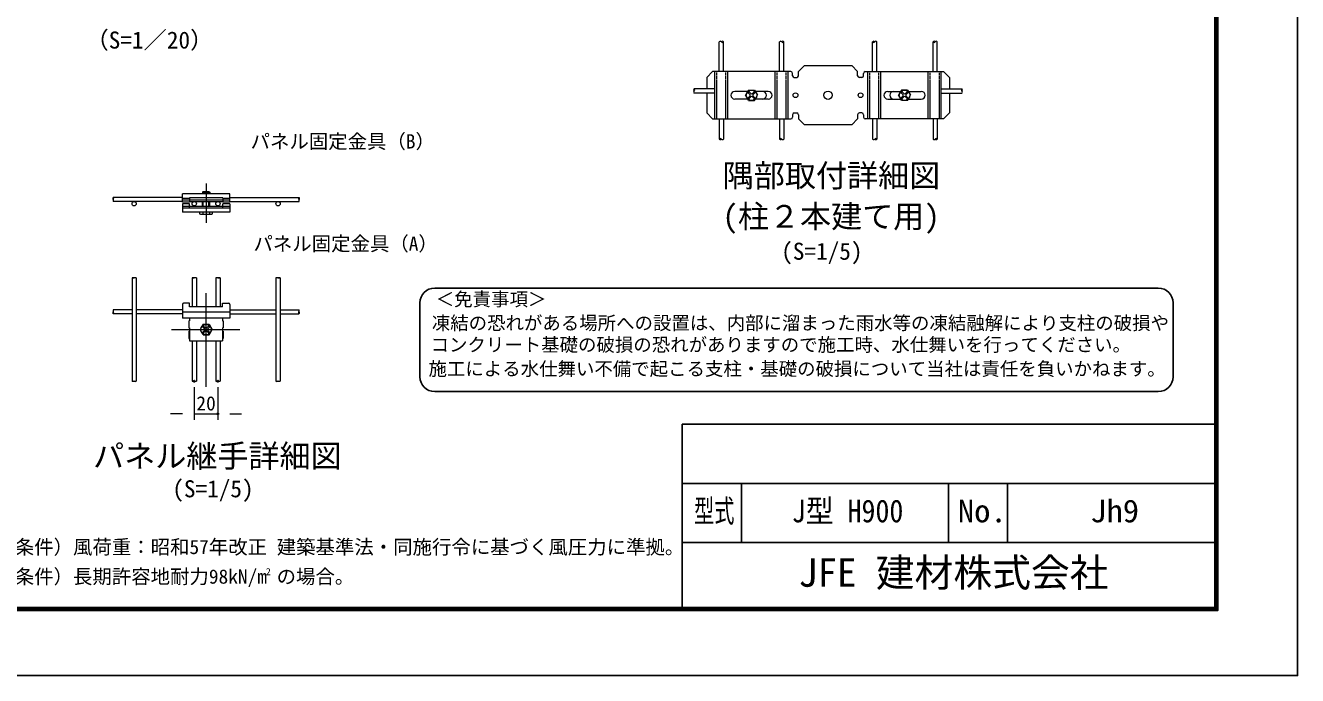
# Model space of a CAD drawing. Units: millimetres, scale not verified, with parts at other scales. Extents: x -4200 to 4200, y -2970 to 2970.
# Drawn here: x -100 to 4200, y -2970 to -771 of the extents above; entities that cross this region are included whole.
import ezdxf
from ezdxf.enums import TextEntityAlignment as Align

# ---------------------------------------------------------------- set-up
doc = ezdxf.new("R2010")
doc.units = ezdxf.units.MM
doc.header["$LTSCALE"] = 10
doc.header["$PDMODE"] = 32
doc.header["$PDSIZE"] = 5
doc.linetypes.add('USER1', pattern=[50.8, 31.75, -6.35, 6.35, -6.35])
doc.linetypes.add('USER2', pattern=[0.375, 0.25, -0.125])
for name, color, linetype, lineweight in [('0-0_D-TTL-TXT', 7, 'Continuous', 25), ('0-3_D-STR-DIM', 7, 'Continuous', 13), ('0-4_D-STR3', 3, 'Continuous', 13), ('0-5_D-BMK', 2, 'USER1', 13), ('0-7_D-STR2', 7, 'Continuous', 13), ('0-B_D-STR-TXT', 7, 'Continuous', 13), ('0-C_D-TTL', 7, 'Continuous', 25)]:
    doc.layers.add(name, color=color, linetype=linetype, lineweight=lineweight)
doc.layers.add('0-A_Defpoints', color=7, linetype='Continuous')
doc.styles.add('ＭＳ ゴシック', font='')
doc.styles.get('ＭＳ ゴシック').set_extended_font_data('MS Gothic')

msp = doc.modelspace()

# ---------------------------------------------------------------- linework, layer by layer
at = {"layer": '0-0_D-TTL-TXT', "color": 2}
for p, q in [((3729.16, -1659.45), (1283.61, -1659.45)), ((1233.61, -1709.45), (1233.61, -1959.45)), ((3779.16, -1959.45), (3779.16, -1709.45)), ((1283.61, -2009.45), (3729.16, -2009.45))]:
    msp.add_line(p, q, dxfattribs=at)
for centre, start, end in [((1283.61, -1709.45), 90, 180), ((3729.16, -1709.45), 0, 90), ((1283.61, -1959.45), 180, 270), ((3729.16, -1959.45), 270, 0)]:
    msp.add_arc(centre, 50, start, end, dxfattribs=at)
at = {"layer": '0-3_D-STR-DIM'}
for p, q in [((470.82, -1994.52), (470.82, -2104.77)), ((550.81, -1994.52), (550.81, -2104.77)), ((430.82, -2084.77), (390.82, -2084.77)), ((470.82, -2084.77), (550.81, -2084.77)), ((590.81, -2084.77), (630.81, -2084.77))]:
    msp.add_line(p, q, dxfattribs=at)
at = {"layer": '0-4_D-STR3'}
for p, q in [((2223.06, -927.32), (2203.06, -947.32)), ((2487.06, -927.32), (2223.06, -927.32)), ((2230.43, -1087.32), (2230.43, -927.32)), ((2274.43, -1087.32), (2274.43, -927.32)), ((2434.43, -1087.32), (2434.43, -927.32)), ((2478.43, -1087.32), (2478.43, -927.32)), ((2493.06, -941.32), (2493.06, -933.32)), ((2533.06, -907.32), (2513.06, -927.32)), ((2513.06, -941.32), (2513.06, -927.32)), ((2533.06, -907.32), (2693.06, -907.32)), ((2693.06, -907.32), (2713.06, -927.32)), ((2713.06, -941.32), (2713.06, -927.32)), ((2733.06, -941.32), (2733.06, -933.32)), ((2739.06, -927.32), (3003.06, -927.32)), ((2747.69, -1087.32), (2747.69, -927.32)), ((2791.69, -1087.32), (2791.69, -927.32)), ((2951.69, -1087.32), (2951.69, -927.32)), ((2995.69, -1087.32), (2995.69, -927.32)), ((3003.06, -927.32), (3023.06, -947.32)), ((2203.06, -947.32), (2203.06, -986.12)), ((2499.06, -947.32), (2507.06, -947.32)), ((2727.06, -947.32), (2719.06, -947.32)), ((3023.06, -947.32), (3023.06, -986.12)), ((2203.06, -1000.52), (2203.06, -1067.32)), ((2341.58, -994.32), (2297.83, -994.32)), ((2341.58, -1020.32), (2297.83, -1020.32)), ((2344.26, -989.66), (2334.07, -1007.32)), ((2344.27, -1024.98), (2334.07, -1007.32)), ((2343.15, -998.83), (2348.8, -1004.49)), ((2343.15, -1015.81), (2348.8, -1010.15)), ((2344.26, -989.66), (2364.65, -989.66)), ((2344.27, -1024.98), (2364.65, -1024.98)), ((2345.97, -996.01), (2351.63, -1001.66)), ((2345.97, -1018.63), (2351.63, -1012.98)), ((2362.94, -996.01), (2357.29, -1001.66)), ((2362.94, -1018.63), (2357.29, -1012.98)), ((2365.77, -998.83), (2360.12, -1004.49)), ((2365.77, -1015.81), (2360.12, -1010.15)), ((2364.65, -989.66), (2374.85, -1007.32)), ((2364.65, -1024.98), (2374.85, -1007.32)), ((2411.03, -994.32), (2367.34, -994.32)), ((2411.03, -1020.32), (2367.34, -1020.32)), ((2815.09, -994.32), (2858.78, -994.32)), ((2815.09, -1020.32), (2858.78, -1020.32)), ((2861.47, -989.66), (2851.27, -1007.32)), ((2861.47, -1024.98), (2851.27, -1007.32)), ((2860.35, -998.83), (2866, -1004.49)), ((2860.35, -1015.81), (2866, -1010.15)), ((2881.86, -989.66), (2861.47, -989.66)), ((2881.86, -1024.98), (2861.47, -1024.98)), ((2863.18, -996.01), (2868.83, -1001.66)), ((2863.18, -1018.63), (2868.83, -1012.98)), ((2880.15, -996.01), (2874.49, -1001.66)), ((2880.15, -1018.63), (2874.49, -1012.98)), ((2882.98, -998.83), (2877.32, -1004.49)), ((2882.98, -1015.81), (2877.32, -1010.15)), ((2881.86, -989.66), (2892.05, -1007.32)), ((2881.86, -1024.98), (2892.05, -1007.32)), ((2884.54, -994.32), (2928.29, -994.32)), ((2884.54, -1020.32), (2928.29, -1020.32)), ((3023.06, -1000.52), (3023.06, -1067.32)), ((2223.06, -1087.32), (2203.06, -1067.32)), ((2493.06, -1073.32), (2493.06, -1081.32)), ((2499.06, -1067.32), (2507.06, -1067.32)), ((2513.06, -1073.32), (2513.06, -1087.32)), ((2713.06, -1073.32), (2713.06, -1087.32)), ((2727.06, -1067.32), (2719.06, -1067.32)), ((2733.06, -1073.32), (2733.06, -1081.32)), ((3023.06, -1067.32), (3003.06, -1087.32)), ((2223.06, -1087.32), (2487.06, -1087.32)), ((2533.06, -1107.32), (2513.06, -1087.32)), ((2693.06, -1107.32), (2533.06, -1107.32)), ((2693.06, -1107.32), (2713.06, -1087.32)), ((3003.06, -1087.32), (2739.06, -1087.32)), ((501.24, -1332.49), (501.24, -1341.31)), ((501.24, -1332.49), (520.64, -1332.49)), ((520.64, -1332.49), (520.64, -1341.31)), ((520.64, -1332.49), (523.07, -1334.91)), ((590.94, -1341.13), (430.94, -1341.13)), ((430.94, -1369.13), (430.94, -1341.13)), ((430.94, -1355.13), (454.94, -1355.13)), ((430.94, -1361.13), (590.94, -1361.13)), ((454.94, -1369.13), (430.94, -1369.13)), ((454.94, -1374.34), (430.94, -1374.34)), ((430.94, -1374.34), (430.94, -1402.34)), ((566.94, -1354.22), (454.94, -1354.22)), ((454.94, -1354.22), (454.94, -1369.13)), ((454.94, -1389.25), (454.94, -1374.34)), ((498.82, -1334.91), (498.82, -1341.31)), ((498.82, -1382.34), (498.82, -1367.13)), ((501.24, -1382.34), (501.24, -1367.13)), ((520.64, -1382.34), (520.64, -1367.13)), ((523.07, -1334.91), (523.07, -1341.31)), ((523.07, -1382.34), (523.07, -1367.13)), ((566.94, -1354.22), (566.94, -1369.13)), ((566.94, -1355.13), (590.94, -1355.13)), ((590.94, -1369.13), (566.94, -1369.13)), ((590.94, -1374.34), (566.94, -1374.34)), ((566.94, -1389.25), (566.94, -1374.34)), ((590.94, -1369.13), (590.94, -1341.13)), ((590.94, -1374.34), (590.94, -1402.34)), ((430.94, -1382.34), (566.94, -1382.34)), ((430.94, -1388.34), (454.94, -1388.34)), ((590.94, -1402.34), (430.94, -1402.34)), ((566.94, -1389.25), (454.94, -1389.25)), ((488.92, -1402.34), (488.92, -1407.96)), ((494.42, -1409.43), (527.46, -1409.43)), ((499.93, -1402.34), (499.93, -1407.96)), ((521.96, -1402.34), (521.96, -1407.96)), ((532.97, -1407.96), (532.97, -1402.34)), ((566.94, -1382.34), (590.94, -1382.34)), ((566.94, -1388.34), (590.94, -1388.34)), ((430.81, -1714.63), (430.81, -1761.76)), ((454.81, -1710.63), (434.81, -1710.63)), ((454.81, -1722.79), (454.81, -1710.63)), ((566.81, -1710.63), (586.81, -1710.63)), ((566.81, -1722.79), (566.81, -1710.63)), ((590.81, -1714.63), (590.81, -1761.76)), ((430.81, -1739.76), (590.81, -1739.76)), ((590.81, -1761.76), (430.81, -1761.76)), ((566.81, -1722.79), (454.81, -1722.79)), ((454.81, -1761.76), (454.81, -1769.76)), ((566.81, -1761.76), (566.81, -1769.76)), ((452.81, -1769.76), (454.81, -1769.76)), ((452.81, -1769.76), (452.81, -1793.76)), ((452.81, -1793.76), (454.81, -1793.76)), ((452.81, -1805.76), (454.81, -1805.76)), ((452.81, -1805.76), (452.81, -1829.76)), ((454.81, -1793.76), (454.81, -1837.76)), ((500.62, -1782.11), (490.43, -1799.76)), ((500.62, -1817.42), (490.43, -1799.76)), ((499.5, -1791.28), (505.16, -1796.94)), ((499.5, -1808.25), (505.16, -1802.59)), ((500.62, -1782.11), (521.01, -1782.11)), ((502.33, -1788.45), (507.99, -1794.11)), ((502.33, -1811.08), (507.99, -1805.42)), ((519.3, -1788.45), (513.64, -1794.11)), ((519.3, -1811.08), (513.64, -1805.42)), ((522.13, -1791.28), (516.47, -1796.94)), ((522.13, -1808.25), (516.47, -1802.59)), ((521.01, -1782.11), (531.2, -1799.76)), ((566.81, -1769.76), (568.81, -1769.76)), ((566.81, -1793.76), (568.81, -1793.76)), ((566.81, -1793.76), (566.81, -1837.76)), ((566.81, -1805.76), (568.81, -1805.76)), ((568.81, -1769.76), (568.81, -1793.76)), ((568.81, -1805.76), (568.81, -1829.76)), ((452.81, -1829.76), (454.81, -1829.76)), ((454.81, -1837.76), (566.81, -1837.76)), ((566.81, -1829.76), (568.81, -1829.76))]:
    msp.add_line(p, q, dxfattribs=at)
at = {"layer": '0-4_D-STR3', "linetype": 'USER2'}
for p, q in [((2236.83, -1087.32), (2236.83, -927.32)), ((2268.03, -1087.32), (2268.03, -927.32)), ((2440.83, -1087.32), (2440.83, -927.32)), ((2472.03, -1087.32), (2472.03, -927.32)), ((2754.09, -1087.32), (2754.09, -927.32)), ((2785.29, -1087.32), (2785.29, -927.32)), ((2958.09, -1087.32), (2958.09, -927.32)), ((2989.29, -1087.32), (2989.29, -927.32))]:
    msp.add_line(p, q, dxfattribs=at)
at = {"layer": '0-4_D-STR3'}
for points in [[(501.24, -1332.49), (498.82, -1334.91), (523.07, -1334.91)], [(500.62, -1817.42), (521.01, -1817.42), (531.2, -1799.76)]]:
    msp.add_lwpolyline(points, dxfattribs=at)
for centre, radius in [((2354.46, -1007.32), 17.66), ((2503.06, -1007.32), 8), ((2613.06, -1007.32), 14), ((2723.06, -1007.32), 8), ((2871.66, -1007.32), 17.66), ((510.81, -1799.76), 17.66)]:
    msp.add_circle(centre, radius, dxfattribs=at)
for centre, radius, start, end in [((2487.06, -933.32), 6, 0, 90), ((2499.06, -941.32), 6, 180, 270), ((2507.06, -941.32), 6, 270, 0), ((2719.06, -941.32), 6, 180, 270), ((2727.06, -941.32), 6, 270, 0), ((2739.06, -933.32), 6, 90, 180), ((2297.83, -1007.32), 13, 90, 270), ((2344.56, -997.42), 2, 45, 225), ((2344.56, -1017.22), 2, 135.00001, 314.99999), ((2345.97, -1007.32), 4, 314.99999, 45), ((2354.46, -998.83), 4, 225.00001, 314.99999), ((2354.46, -1015.8), 4, 45, 135), ((2362.94, -1007.32), 4, 135, 225.00001), ((2364.36, -997.42), 2, 315.00048, 135.00047), ((2364.36, -1017.22), 2, 225.00002, 45), ((2391.66, -1007.32), 13, 270, 90), ((2411.03, -1007.32), 13, 270, 90), ((2815.09, -1007.32), 13, 90, 270), ((2834.46, -1007.32), 13, 90, 270), ((2861.76, -997.42), 2, 44.99953, 224.99952), ((2861.76, -1017.22), 2, 135, 314.99998), ((2863.18, -1007.32), 4, 314.99999, 45), ((2871.66, -998.83), 4, 225.00001, 314.99999), ((2871.66, -1015.8), 4, 45, 135), ((2880.15, -1007.32), 4, 135, 225.00001), ((2881.56, -997.42), 2, 315, 135), ((2881.56, -1017.22), 2, 225.00001, 44.99999), ((2928.29, -1007.32), 13, 270, 90), ((2499.06, -1073.32), 6, 90, 180), ((2507.06, -1073.32), 6, 0, 90), ((2719.06, -1073.32), 6, 90, 180), ((2727.06, -1073.32), 6, 0, 90), ((2487.06, -1081.32), 6, 270, 0), ((2739.06, -1081.32), 6, 180, 270), ((494.42, -1398.42), 11.01, 240, 300), ((510.94, -1367.59), 41.84, 254.73852, 285.26148), ((527.46, -1398.42), 11.01, 240, 300), ((434.81, -1714.63), 4, 90, 180), ((586.81, -1714.63), 4, 0, 90), ((500.92, -1789.86), 2, 45, 225), ((502.33, -1799.76), 4, 314.99999, 45), ((510.81, -1791.28), 4, 225.00001, 314.99999), ((510.81, -1808.25), 4, 45, 135), ((519.3, -1799.76), 4, 135, 225.00001), ((520.71, -1789.86), 2, 315.00048, 135.00047), ((500.92, -1809.66), 2, 135.00001, 314.99999), ((520.71, -1809.66), 2, 225.00002, 45)]:
    msp.add_arc(centre, radius, start, end, dxfattribs=at)
at = {"layer": '0-5_D-BMK'}
for p, q in [((510.94, -1305.29), (510.94, -1438.35)), ((510.82, -1993.78), (510.81, -1634.2)), ((394.48, -1799.76), (624.88, -1799.76))]:
    msp.add_line(p, q, dxfattribs=at)
at = {"layer": '0-7_D-STR2'}
for p, q in [((2245.26, -927.32), (2245.26, -826.67)), ((2259.66, -927.32), (2259.66, -826.67)), ((2449.26, -927.32), (2449.26, -826.67)), ((2463.66, -927.32), (2463.66, -826.67)), ((2763.86, -927.32), (2763.86, -826.67)), ((2778.26, -927.32), (2778.26, -826.67)), ((2967.86, -927.32), (2967.86, -826.67)), ((2982.26, -927.32), (2982.26, -826.67)), ((2229.06, -986.12), (2160.62, -986.12)), ((2995.69, -986.12), (3065.5, -986.12)), ((2229.06, -1000.52), (2160.62, -1000.52)), ((2995.69, -1000.52), (3065.5, -1000.52)), ((2245.26, -1087.32), (2245.26, -1155.76)), ((2259.66, -1087.32), (2259.66, -1155.76)), ((2449.26, -1087.32), (2449.26, -1155.76)), ((2463.66, -1087.32), (2463.66, -1155.76)), ((2763.86, -1087.32), (2763.86, -1155.76)), ((2778.26, -1087.32), (2778.26, -1155.76)), ((2967.86, -1087.32), (2967.86, -1155.76)), ((2982.26, -1087.32), (2982.26, -1155.76)), ((430.94, -1352.73), (196.97, -1352.73)), ((430.94, -1367.13), (196.97, -1367.13)), ((454.94, -1367.13), (566.94, -1367.13)), ((590.94, -1352.73), (824.92, -1352.73)), ((590.94, -1367.13), (824.92, -1367.13)), ((260.53, -1625.01), (260.53, -1974.52)), ((274.93, -1625.01), (274.93, -1974.52)), ((463.61, -1625.01), (463.61, -1722.79)), ((478.01, -1625.01), (478.01, -1722.79)), ((543.61, -1625.01), (543.61, -1722.79)), ((558.01, -1625.01), (558.01, -1722.79)), ((746.69, -1625.01), (746.69, -1974.52)), ((761.09, -1625.01), (761.09, -1974.52)), ((260.53, -1732.56), (196.97, -1732.56)), ((260.53, -1746.96), (196.97, -1746.96)), ((430.81, -1732.56), (274.93, -1732.56)), ((430.81, -1746.96), (274.93, -1746.96)), ((590.81, -1732.56), (746.69, -1732.56)), ((590.81, -1746.96), (746.69, -1746.96)), ((761.09, -1732.56), (824.66, -1732.56)), ((761.09, -1746.96), (824.66, -1746.96)), ((463.61, -1837.76), (463.61, -1974.52)), ((478.01, -1837.76), (478.01, -1974.52)), ((543.61, -1837.76), (543.61, -1974.52)), ((558.01, -1837.76), (558.01, -1974.52))]:
    msp.add_line(p, q, dxfattribs=at)
for centre in [(267.74, -1374.34), (470.82, -1374.34), (550.82, -1374.33), (754.15, -1374.34)]:
    msp.add_circle(centre, 7.2, dxfattribs=at)
for centre, start, end in [((2248.86, -829.34), 36.54543, 143.45457), ((2256.06, -829.34), 36.54543, 143.45457), ((2256.06, -824), 216.54543, 323.45457), ((2452.86, -829.34), 36.54543, 143.45457), ((2460.06, -829.34), 36.54543, 143.45457), ((2460.06, -824), 216.54543, 323.45457), ((2767.46, -829.34), 36.54543, 143.45457), ((2767.46, -824), 216.54543, 323.45457), ((2774.66, -829.34), 36.54543, 143.45457), ((2971.46, -829.34), 36.54543, 143.45457), ((2971.46, -824), 216.54543, 323.45457), ((2978.66, -829.34), 36.54543, 143.45457), ((2163.29, -989.72), 126.54543, 233.45457), ((2157.95, -989.72), 306.54543, 53.45457), ((3068.17, -989.72), 126.54543, 233.45457), ((3062.83, -989.72), 306.54543, 53.45457), ((2163.29, -996.92), 126.54543, 233.45457), ((3062.83, -996.92), 306.54543, 53.45457), ((2248.86, -1158.43), 36.54543, 143.45457), ((2248.86, -1153.09), 216.54543, 323.45457), ((2256.06, -1153.09), 216.54543, 323.45457), ((2452.86, -1158.43), 36.54543, 143.45457), ((2452.86, -1153.09), 216.54543, 323.45457), ((2460.06, -1153.09), 216.54543, 323.45457), ((2767.46, -1153.09), 216.54543, 323.45457), ((2774.66, -1158.43), 36.54543, 143.45457), ((2774.66, -1153.09), 216.54543, 323.45457), ((2971.46, -1153.09), 216.54543, 323.45457), ((2978.66, -1158.43), 36.54543, 143.45457), ((2978.66, -1153.09), 216.54543, 323.45457)]:
    msp.add_arc(centre, 4.48, start, end, dxfattribs=at)
for centre, major_axis, start_param, end_param in [((196.97, -1363.57), (0, 3.6), 0.0000003, 3.1416916), ((824.92, -1363.57), (0, 3.6), 3.1414937, 6.283185), ((271.34, -1625.01), (-3.6, 0), 3.1414937, 6.283185), ((474.42, -1625.01), (-3.6, 0), 3.1414937, 6.283185), ((547.21, -1625.01), (3.6, 0), 0.0000003, 3.1416916), ((750.29, -1625.01), (3.6, 0), 0.0000003, 3.1416916), ((196.97, -1736.16), (0, -3.6), 3.1414937, 6.283185), ((824.66, -1736.16), (0, -3.6), 0.0000003, 3.1416916), ((271.34, -1974.52), (-3.6, 0), 0.0000003, 3.1416916), ((474.42, -1974.52), (-3.6, 0), 0.0000003, 3.1416916), ((547.21, -1974.52), (3.6, 0), 3.1414937, 6.283185), ((750.29, -1974.52), (3.6, 0), 3.1414937, 6.283185)]:
    msp.add_ellipse(centre, major_axis=major_axis, ratio=0.114898, start_param=start_param, end_param=end_param, dxfattribs=at)
for centre, major_axis in [((196.97, -1356.36), (0, -3.6)), ((824.92, -1356.36), (0, 3.6)), ((264.13, -1625.01), (-3.6, 0)), ((467.21, -1625.01), (-3.6, 0)), ((554.41, -1625.01), (3.6, 0)), ((757.49, -1625.01), (3.6, 0)), ((196.97, -1743.37), (0, -3.6)), ((824.66, -1743.37), (0, 3.6)), ((264.13, -1974.52), (-3.6, 0)), ((467.21, -1974.52), (-3.6, 0)), ((554.41, -1974.52), (3.6, 0)), ((757.49, -1974.52), (3.6, 0))]:
    msp.add_ellipse(centre, major_axis=major_axis, ratio=0.114898, dxfattribs=at)
at = {"layer": '0-A_Defpoints'}
for p in [(470.82, -1974.52), (550.81, -1974.52), (550.81, -2084.77)]:
    msp.add_point(p, dxfattribs=at)
at = {"layer": '0-C_D-TTL'}
for p, q in [((2120, -2120), (2120, -2740)), ((2120, -2120), (3920, -2120)), ((2120, -2320), (3920, -2320)), ((2320, -2320), (2320, -2520)), ((3020, -2320), (3020, -2520)), ((3220, -2320), (3220, -2520)), ((2120, -2520), (3920, -2520))]:
    msp.add_line(p, q, dxfattribs=at)
at = {"layer": '0-C_D-TTL', "color": 2}
msp.add_lwpolyline([(-4200, 2970), (4200, 2970), (4200, -2970), (-4200, -2970)], close=True, dxfattribs=at)
at = {"layer": '0-C_D-TTL'}
for points in [[(-3930, 2750), (3930, 2750), (3930, -2750), (-3930, -2750)], [(-3927.5, 2747.5), (3927.5, 2747.5), (3927.5, -2747.5), (-3927.5, -2747.5)], [(-3925, 2745), (3925, 2745), (3925, -2745), (-3925, -2745)], [(-3922.5, 2742.5), (3922.5, 2742.5), (3922.5, -2742.5), (-3922.5, -2742.5)], [(-3920, 2740), (3920, 2740), (3920, -2740), (-3920, -2740)]]:
    msp.add_lwpolyline(points, close=True, dxfattribs=at)

# ---------------------------------------------------------------- texts
at = {"layer": '0-0_D-TTL-TXT', "style": 'ＭＳ ゴシック'}
for s, height, p in [('（S=1／20）', 57.7, (103.09, -866.87)), ('隅部取付詳細図', 76.98, (2257.08, -1340.81)), ('(柱２本建て用)', 76.98, (2256.04, -1478.55)), ('(S=1/5)', 57.7, (2454.74, -1581.11)), ('＜免責事項＞ \u3000\u3000', 45.67, (1287.31, -1733.63)), ('凍結の恐れがある場所への設置は、内部に溜まった雨水等の凍結融解により支柱の破損や', 45.67, (1273.79, -1814.12)), ('コンクリート基礎の破損の恐れがありますので施工時、水仕舞いを行ってください。', 45.67, (1269.68, -1887.55)), ('施工による水仕舞い不備で起こる支柱・基礎の破損について当社は責任を負いかねます。 ', 45.67, (1262.69, -1969.04)), ('パネル継手詳細図', 76.98, (129.11, -2289.03)), ('(S=1/5)', 57.7, (396.67, -2384.47)), ('（設計条件）風荷重：昭和57年改正 建築基準法・同施行令に基づく風圧力に準拠。', 48.09, (-332.45, -2573.6)), ('JFE 建材株式会社', 96.19, (2512.38, -2698.5)), ('（基礎条件）長期許容地耐力98kN/m の場合。', 48.09, (-332.45, -2673.6)), ('2', 24.05, (713.02, -2637.79))]:
    msp.add_text(s, height=height, dxfattribs=at).set_placement(p, align=Align.BOTTOM_LEFT)
for s, height, width, p in [('型式', 76.97, 0.65, (2160.27, -2474.8)), ('J型 H900', 76.98, 0.9, (2490.27, -2474.8)), ('No.', 76.98, 1.05, (3052, -2474.8)), ('Jh9', 76.98, 1.05, (3499.33, -2474.8))]:
    msp.add_text(s, height=height, dxfattribs=dict(at, width=width)).set_placement(p, align=Align.BOTTOM_LEFT)
at = {"layer": '0-3_D-STR-DIM', "style": 'ＭＳ ゴシック'}
msp.add_text('20', height=48.09, dxfattribs=at).set_placement((478.06, -2087.82), align=Align.BOTTOM_LEFT)
at = {"layer": '0-B_D-STR-TXT', "style": 'ＭＳ ゴシック'}
for s, p in [('パネル固定金具（B）', (661.3, -1201.91)), ('パネル固定金具（A）', (671.13, -1547.72))]:
    msp.add_text(s, height=48.09, dxfattribs=at).set_placement(p, align=Align.BOTTOM_LEFT)

doc.saveas('drawing.dxf')
